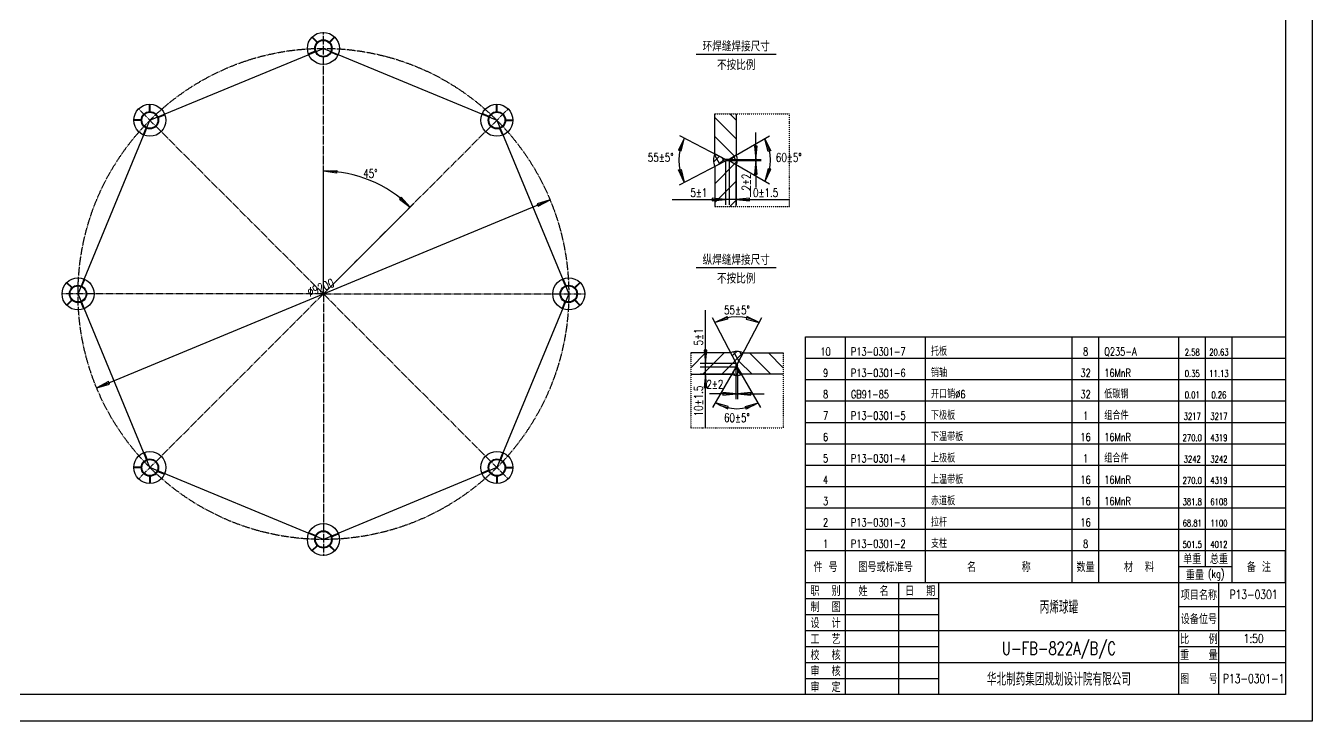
# Model space of a CAD drawing. Extents: x -1250 to 40800, y -500 to 29200.
# Drawn here: x 16680 to 40800, y -500 to 12530 of the extents above; entities that cross this region are included whole.
import ezdxf
from ezdxf.enums import TextEntityAlignment as Align

# ---------------------------------------------------------------- set-up
doc = ezdxf.new("R2010")
doc.units = 0
doc.header["$LTSCALE"] = 30
doc.header["$MEASUREMENT"] = 0
doc.linetypes.add('CENTER', pattern=[6.25, 5, -0.5, 0.25, -0.5])
doc.linetypes.add('DIVIDE', pattern=[1.25, 0.5, -0.25, 0, -0.25, 0, -0.25])
for name, color, linetype in [('1', 2, 'CONTINUOUS'), ('2', 1, 'CONTINUOUS'), ('4', 2, 'CENTER'), ('6', 6, 'DIVIDE')]:
    doc.layers.add(name, color=color, linetype=linetype)
doc.styles.add('HZ', font='txt', dxfattribs={"width": 0.75, "bigfont": 'hztxt'})

# ---------------------------------------------------------------- blocks, each defined once
blk = doc.blocks.new('BT1')
at = {"layer": '1'}
for p, q in [((-165, 0), (-165, 42)), ((-145, 0), (-145, 42)), ((-130, 0), (-130, 42)), ((-40, 0), (-40, 42)), ((-25, 0), (-25, 42)), ((-180, 36), (-130, 36)), ((-180, 30), (-130, 30)), ((-180, 24), (0, 24)), ((-180, 18), (-130, 18)), ((-40, 18), (0, 18)), ((-180, 12), (0, 12)), ((-180, 6), (-130, 6))]:
    blk.add_line(p, q, dxfattribs=at)
at = {"layer": '1', "ltscale": 0.2}
blk.add_line((-40, 33), (0, 33), dxfattribs=at)
at = {"layer": '2'}
for p, q in [((-180, 42), (0, 42)), ((-180, 0), (-180, 42)), ((0, 42), (0, 0)), ((0, 0), (-180, 0))]:
    blk.add_line(p, q, dxfattribs=at)
at = {"layer": '1', "style": 'HZ', "width": 0.75}
for s, height, p in [('职  别', 3.36, (-172.5, 39)), ('姓  名', 3.36, (-154.5, 39)), ('日  期', 3.36, (-137, 39)), ('项目名称', 3.36, (-32.5, 37.5)), ('制  图', 3.36, (-172.5, 33)), ('设备位号', 3.36, (-32.5, 28.5)), ('设  计', 3.36, (-172.5, 27)), ('工  艺', 3.36, (-172.5, 21)), ('比   例', 3.36, (-32.5, 21)), ('校  核', 3.36, (-172.5, 15)), ('重   量', 3.36, (-32.5, 15)), ('审  核', 3.36, (-172.5, 9)), ('审  定', 3.36, (-172.5, 3)), ('华北制药集团规划设计院有限公司', 4.8, (-85, 6)), ('图   号', 3.36, (-32.5, 6))]:
    blk.add_text(s, height=height, dxfattribs=at).set_placement(p, align=Align.MIDDLE)
blk = doc.blocks.new('BT4')
at = {"layer": '1'}
for p, q in [((-180, 12), (0, 12)), ((-165, 0), (-165, 12)), ((-135, 0), (-135, 12)), ((-80, 0), (-80, 12)), ((-70, 0), (-70, 12)), ((-40, 0), (-40, 12)), ((-30, 6), (-30, 12)), ((-20, 0), (-20, 12)), ((-40, 6), (-20, 6))]:
    blk.add_line(p, q, dxfattribs=at)
at = {"layer": '2'}
for p, q in [((-180, 0), (-180, 12)), ((0, 0), (0, 12)), ((-180, 0), (0, 0)), ((-180, 0), (0, 0))]:
    blk.add_line(p, q, dxfattribs=at)
at = {"layer": '1', "style": 'HZ', "width": 0.75}
for s, height, p in [('单重', 3.36, (-35, 9)), ('总重', 3.36, (-25, 9)), ('件 号', 3.36, (-172.5, 6)), ('图号或标准号', 3.36, (-150, 6)), ('名       称', 3.36, (-107.5, 6)), ('数量', 3.36, (-75, 6)), ('材  料', 3.36, (-55, 6)), ('重量', 3.36, (-34, 3)), ('(kg)', 3, (-26, 3)), ('备 注', 3.36, (-10, 6))]:
    blk.add_text(s, height=height, dxfattribs=at).set_placement(p, align=Align.MIDDLE)

msp = doc.modelspace()

# ---------------------------------------------------------------- linework, layer by layer
at = {"layer": '1'}
for p, q in [((19007, 10759), (22260, 12106)), ((22260, 12106), (25513, 10759)), ((30000, 10764), (29883, 10881)), ((17660, 7506), (19007, 10759)), ((25513, 10759), (26860, 7506)), ((29600, 10810), (30000, 10410)), ((28939, 10476), (29800, 10027)), ((29970, 10086), (29600, 10457)), ((30624, 10462), (29867, 10027)), ((22260, 7506), (22261, 9906)), ((28938, 9552), (29800, 10000)), ((29574, 9975), (29685, 10086)), ((29591, 10112), (29689, 9942)), ((29600, 9896), (29598, 9900)), ((29970, 9940), (29600, 9570)), ((29779, 10038), (29676, 9936)), ((29778, 9988), (29737, 10060)), ((29800, 10000), (29800, 9173)), ((29867, 10027), (30467, 10027)), ((29867, 10000), (29867, 9173)), ((30467, 10000), (29867, 10000)), ((30622, 9562), (29867, 10000)), ((29870, 10029), (29897, 9983)), ((29876, 9994), (29966, 10084)), ((30019, 9971), (29957, 10079)), ((30024, 10000), (29966, 9943)), ((30000, 9923), (30000, 9173)), ((30367, 10000), (30367, 10027)), ((29600, 9216), (30000, 9616)), ((18010, 5746), (26510, 9266)), ((22260, 7506), (23957, 9203)), ((28800, 9273), (29800, 9273)), ((30000, 9273), (29800, 9273)), ((30000, 9263), (29883, 9146)), ((30000, 9273), (31000, 9273)), ((19007, 4253), (17660, 7506)), ((26860, 7506), (25513, 4253)), ((29423, 6200), (29423, 7200)), ((29552, 7062), (30000, 6200)), ((30475, 7061), (30027, 6200)), ((31300, 6700), (40300, 6700)), ((31300, 6700), (40300, 6700)), ((31300, 6700), (40300, 6700)), ((31300, 6700), (40300, 6700)), ((31300, 6700), (40300, 6700)), ((31300, 6700), (40300, 6700)), ((31300, 6700), (40300, 6700)), ((31300, 6700), (40300, 6700)), ((32050, 2700), (32050, 6700)), ((33550, 2700), (33550, 6700)), ((36300, 2700), (36300, 6700)), ((36800, 2700), (36800, 6700)), ((38300, 2700), (38300, 6700)), ((38800, 2700), (38800, 6700)), ((39300, 2700), (39300, 6700)), ((29423, 6400), (29146, 6123)), ((29376, 6000), (29776, 6400)), ((30010, 6429), (29925, 6343)), ((29951, 6421), (30051, 6248)), ((29974, 6251), (30126, 6403)), ((30106, 6353), (30066, 6423)), ((30650, 6000), (30250, 6400)), ((30604, 6400), (30881, 6123)), ((31300, 6300), (40300, 6300)), ((31300, 6300), (40300, 6300)), ((31300, 6300), (40300, 6300)), ((31300, 6300), (40300, 6300)), ((31300, 6300), (40300, 6300)), ((31300, 6300), (40300, 6300)), ((31300, 6300), (40300, 6300)), ((31300, 6300), (40300, 6300)), ((30000, 6200), (29323, 6200)), ((30000, 6133), (29323, 6133)), ((29423, 6000), (29423, 6200)), ((29563, 5377), (30000, 6133)), ((29976, 6246), (29730, 6000)), ((29943, 6035), (29975, 5980)), ((29984, 5978), (30068, 6062)), ((30027, 6162), (30000, 6135)), ((30085, 5990), (30000, 6137)), ((30000, 5533), (30000, 6133)), ((30027, 6133), (30027, 5533)), ((30463, 5377), (30027, 6133)), ((30051, 6246), (30297, 6000)), ((29923, 6000), (29323, 6000)), ((29423, 5000), (29423, 6000)), ((31300, 5900), (40300, 5900)), ((31300, 5900), (40300, 5900)), ((31300, 5900), (40300, 5900)), ((31300, 5900), (40300, 5900)), ((31300, 5900), (40300, 5900)), ((31300, 5900), (40300, 5900)), ((31300, 5900), (40300, 5900)), ((31300, 5900), (40300, 5900)), ((30000, 5633), (30027, 5633)), ((31300, 5500), (40300, 5500)), ((31300, 5500), (40300, 5500)), ((31300, 5500), (40300, 5500)), ((31300, 5500), (40300, 5500)), ((31300, 5500), (40300, 5500)), ((31300, 5500), (40300, 5500)), ((31300, 5500), (40300, 5500)), ((31300, 5500), (40300, 5500)), ((31300, 5100), (40300, 5100)), ((31300, 5100), (40300, 5100)), ((31300, 5100), (40300, 5100)), ((31300, 5100), (40300, 5100)), ((31300, 5100), (40300, 5100)), ((31300, 5100), (40300, 5100)), ((31300, 5100), (40300, 5100)), ((31300, 5100), (40300, 5100)), ((31300, 4700), (40300, 4700)), ((31300, 4700), (40300, 4700)), ((31300, 4700), (40300, 4700)), ((31300, 4700), (40300, 4700)), ((31300, 4700), (40300, 4700)), ((31300, 4700), (40300, 4700)), ((31300, 4700), (40300, 4700)), ((31300, 4700), (40300, 4700)), ((22260, 2906), (19007, 4253)), ((25513, 4253), (22260, 2906)), ((31300, 4300), (40300, 4300)), ((31300, 4300), (40300, 4300)), ((31300, 4300), (40300, 4300)), ((31300, 4300), (40300, 4300)), ((31300, 4300), (40300, 4300)), ((31300, 4300), (40300, 4300)), ((31300, 4300), (40300, 4300)), ((31300, 4300), (40300, 4300)), ((31300, 3900), (40300, 3900)), ((31300, 3900), (40300, 3900)), ((31300, 3900), (40300, 3900)), ((31300, 3900), (40300, 3900)), ((31300, 3900), (40300, 3900)), ((31300, 3900), (40300, 3900)), ((31300, 3900), (40300, 3900)), ((31300, 3900), (40300, 3900)), ((31300, 3500), (40300, 3500)), ((31300, 3500), (40300, 3500)), ((31300, 3500), (40300, 3500)), ((31300, 3500), (40300, 3500)), ((31300, 3500), (40300, 3500)), ((31300, 3500), (40300, 3500)), ((31300, 3500), (40300, 3500)), ((31300, 3500), (40300, 3500)), ((31300, 3100), (40300, 3100)), ((31300, 3100), (40300, 3100)), ((31300, 3100), (40300, 3100)), ((31300, 3100), (40300, 3100)), ((31300, 3100), (40300, 3100)), ((31300, 3100), (40300, 3100)), ((31300, 3100), (40300, 3100)), ((31300, 3100), (40300, 3100))]:
    msp.add_line(p, q, dxfattribs=at)
for points in [[(-1250, -500), (-1250, 29200), (40800, 29200), (40800, -500)], [(29028, 10429), (28919, 10199), (28968, 10189)], [(30537, 10412), (30651, 10184), (30602, 10174)], [(22261, 9806), (22513, 9817), (22508, 9767)], [(29027, 9598), (28919, 9829), (28968, 9839)], [(30536, 9613), (30650, 9841), (30601, 9851)], [(23887, 9132), (23716, 9319), (23685, 9280)], [(29598, 6973), (29829, 7081), (29839, 7032)], [(30429, 6973), (30198, 7081), (30188, 7032)], [(29613, 5464), (29841, 5350), (29851, 5399)], [(30413, 5463), (30184, 5349), (30174, 5398)]]:
    msp.add_lwpolyline(points, close=True, dxfattribs=at)
for points in [[(30367, 10027), (30392, 10277), (30342, 10277), (30367, 10027), (30367, 10527)], [(30367, 10000), (30342, 9750), (30392, 9750), (30367, 10000), (30367, 9500)], [(26510, 9266), (26269, 9194), (26288, 9148), (26510, 9266)], [(29800, 9273), (29550, 9298), (29550, 9248), (29800, 9273)], [(30000, 9273), (30250, 9248), (30250, 9298), (30000, 9273)], [(29423, 6200), (29448, 6450), (29398, 6450), (29423, 6200)], [(18010, 5746), (18251, 5818), (18232, 5864), (18010, 5746)], [(29423, 6000), (29398, 5750), (29448, 5750), (29423, 6000)], [(30000, 5633), (29750, 5658), (29750, 5608), (30000, 5633), (29500, 5633)], [(30027, 5633), (30277, 5608), (30277, 5658), (30027, 5633), (30527, 5633)]]:
    msp.add_lwpolyline(points, dxfattribs=at)
for centre, radius, start, end in [((29826, 10013), 900, 152.5, 207.5), ((29844, 10013), 800, 330, 30), ((22260, 7506), 2300, 45, 90), ((30013, 6174), 900, 62.5, 117.5), ((30013, 6156), 800, 240, 300)]:
    msp.add_arc(centre, radius, start, end, dxfattribs=at)
for points in [[(29028, 10429), (28919, 10199), (28968, 10189), (29028, 10429)], [(30537, 10412), (30651, 10184), (30602, 10174), (30537, 10412)], [(30367, 10027), (30392, 10277), (30342, 10277), (30367, 10027)], [(30367, 10000), (30342, 9750), (30392, 9750), (30367, 10000)], [(22261, 9806), (22513, 9817), (22508, 9767), (22261, 9806)], [(29027, 9598), (28919, 9829), (28968, 9839), (29027, 9598)], [(30536, 9613), (30650, 9841), (30601, 9851), (30536, 9613)], [(23887, 9132), (23716, 9319), (23685, 9280), (23887, 9132)], [(26510, 9266), (26269, 9194), (26288, 9148), (26510, 9266)], [(29800, 9273), (29550, 9298), (29550, 9248), (29800, 9273)], [(30000, 9273), (30250, 9248), (30250, 9298), (30000, 9273)], [(29598, 6973), (29829, 7081), (29839, 7032), (29598, 6973)], [(30429, 6973), (30198, 7081), (30188, 7032), (30429, 6973)], [(29423, 6200), (29448, 6450), (29398, 6450), (29423, 6200)], [(18010, 5746), (18251, 5818), (18232, 5864), (18010, 5746)], [(29423, 6000), (29398, 5750), (29448, 5750), (29423, 6000)], [(30000, 5633), (29750, 5658), (29750, 5608), (30000, 5633)], [(30027, 5633), (30277, 5608), (30277, 5658), (30027, 5633)], [(29613, 5464), (29841, 5350), (29851, 5399), (29613, 5464)], [(30413, 5463), (30184, 5349), (30174, 5398), (30413, 5463)]]:
    msp.add_solid(points, dxfattribs=at)
at = {"layer": '2'}
for p, q in [((22141, 12217), (22044, 12314)), ((22149, 12225), (22052, 12322)), ((22371, 12225), (22468, 12322)), ((22379, 12217), (22476, 12314)), ((22106, 12055), (21978, 12002)), ((22110, 12044), (21983, 11991)), ((22405, 12033), (22532, 11980)), ((22410, 12044), (22537, 11991)), ((29250, 12000), (30750, 12000)), ((19001, 10921), (19001, 11059)), ((19013, 10921), (19013, 11059)), ((19157, 10821), (19284, 10873)), ((19162, 10810), (19289, 10862)), ((25363, 10821), (25236, 10873)), ((25368, 10832), (25240, 10884)), ((25507, 10921), (25507, 11059)), ((25519, 10921), (25519, 11059)), ((30000, 10881), (30000, 10104)), ((18845, 10765), (18707, 10765)), ((18845, 10753), (18707, 10753)), ((18934, 10614), (18882, 10486)), ((25675, 10765), (25813, 10765)), ((25675, 10753), (25813, 10753)), ((18945, 10609), (18893, 10482)), ((25564, 10604), (25616, 10477)), ((25575, 10609), (25627, 10482)), ((30000, 9146), (30000, 9923)), ((29250, 8000), (30750, 8000)), ((17549, 7625), (17452, 7722)), ((17722, 7656), (17775, 7783)), ((17733, 7651), (17786, 7778)), ((26798, 7656), (26745, 7783)), ((26809, 7660), (26756, 7788)), ((26971, 7625), (27068, 7722)), ((17541, 7617), (17444, 7714)), ((26979, 7617), (27076, 7714)), ((17541, 7395), (17444, 7298)), ((17549, 7387), (17452, 7290)), ((17711, 7352), (17764, 7224)), ((17722, 7356), (17775, 7229)), ((26787, 7361), (26734, 7234)), ((26798, 7356), (26745, 7229)), ((26971, 7387), (27068, 7290)), ((26979, 7395), (27076, 7298)), ((31300, 2700), (31300, 6700)), ((29146, 6000), (29923, 6000)), ((30881, 6000), (30104, 6000)), ((18945, 4403), (18892, 4530)), ((18956, 4408), (18904, 4535)), ((25575, 4403), (25627, 4530)), ((25586, 4398), (25638, 4526)), ((18845, 4259), (18707, 4259)), ((18845, 4247), (18707, 4247)), ((19152, 4180), (19280, 4128)), ((19157, 4191), (19284, 4139)), ((25358, 4202), (25231, 4150)), ((25363, 4191), (25236, 4138)), ((25675, 4259), (25813, 4259)), ((25675, 4247), (25813, 4247)), ((19001, 4091), (19001, 3953)), ((19013, 4091), (19013, 3953)), ((25507, 4091), (25507, 3953)), ((25519, 4091), (25519, 3953)), ((22110, 2968), (21983, 3021)), ((22115, 2979), (21988, 3032)), ((22410, 2968), (22537, 3021)), ((22414, 2957), (22542, 3010)), ((22141, 2795), (22044, 2698)), ((22149, 2787), (22052, 2690)), ((22371, 2787), (22468, 2690)), ((22379, 2795), (22476, 2698))]:
    msp.add_line(p, q, dxfattribs=at)
msp.add_lwpolyline([(0, 0), (0, 28700), (40300, 28700), (40300, 0)], close=True, dxfattribs=at)
for points in [[(30000, 10104), (29867, 10027), (29800, 10027), (29600, 10131), (29600, 10881)], [(30000, 10104), (29867, 10027), (29800, 10027), (29600, 10131)], [(30000, 10104), (29867, 10027), (29800, 10027), (29600, 10131)], [(30000, 9923), (29867, 10000), (29800, 10000), (29600, 9896), (29600, 9146)], [(30000, 9923), (29867, 10000), (29800, 10000), (29600, 9896)], [(30000, 9923), (29867, 10000), (29800, 10000), (29600, 9896)], [(29923, 6000), (30000, 6133), (30000, 6200), (29896, 6400), (29146, 6400)], [(29923, 6000), (30000, 6133), (30000, 6200), (29896, 6400)], [(29923, 6000), (30000, 6133), (30000, 6200), (29896, 6400)], [(30104, 6000), (30027, 6133), (30027, 6200), (30131, 6400), (30881, 6400)], [(30104, 6000), (30027, 6133), (30027, 6200), (30131, 6400)], [(30104, 6000), (30027, 6133), (30027, 6200), (30131, 6400)]]:
    msp.add_lwpolyline(points, dxfattribs=at)
for centre, radius in [((22260, 12106), 300), ((22260, 12106), 162), ((22260, 12106), 150), ((19007, 10759), 300), ((19007, 10759), 162), ((19007, 10759), 150), ((25513, 10759), 300), ((25513, 10759), 162), ((25513, 10759), 150), ((17660, 7506), 300), ((26860, 7506), 300), ((17660, 7506), 162), ((17660, 7506), 150), ((26860, 7506), 162), ((26860, 7506), 150), ((19007, 4253), 300), ((19007, 4253), 162), ((19007, 4253), 150), ((25513, 4253), 300), ((25513, 4253), 162), ((25513, 4253), 150), ((22260, 2906), 300), ((22260, 2906), 162), ((22260, 2906), 150)]:
    msp.add_circle(centre, radius, dxfattribs=at)
for centre, radius, start, end in [((29826, 10013), 254, 152.5, 207.5), ((29826, 10013), 254, 152.5, 207.5), ((29844, 10013), 181, 330, 30), ((29844, 10013), 181, 330, 30), ((30013, 6174), 254, 62.5, 117.5), ((30013, 6174), 254, 62.5, 117.5), ((30013, 6156), 181, 240, 300), ((30013, 6156), 181, 240, 300)]:
    msp.add_arc(centre, radius, start, end, dxfattribs=at)
at = {"layer": '4'}
for q in [(22260, 12410), (18792, 10974), (25728, 10974), (17356, 7506), (18792, 4038), (27164, 7506), (22260, 2602), (25728, 4038)]:
    msp.add_line((22260, 7506), q, dxfattribs=at)
msp.add_circle((22260, 7506), 4600, dxfattribs=at)
at = {"layer": '6'}
for p, q in [((29600, 10881), (31000, 10881)), ((31000, 9146), (31000, 10881)), ((29600, 9146), (31000, 9146)), ((29146, 6400), (29146, 5000)), ((30881, 6400), (30881, 5000)), ((29146, 5000), (30881, 5000))]:
    msp.add_line(p, q, dxfattribs=at)

# ---------------------------------------------------------------- block references
at = {"layer": '1', "xscale": 50, "yscale": 50, "zscale": 50}
for name, p in [('BT4', (40300, 2100)), ('BT1', (40300, 0))]:
    msp.add_blockref(name, p, dxfattribs=at)

# ---------------------------------------------------------------- texts
at = {"layer": '1', "style": 'HZ', "width": 0.75}
for s, height, p in [('环焊缝焊接尺寸', 192, (30000, 12050)), ('不按比例', 192, (30000, 11700)), ('45%%d', 160, (23141, 9681)), ('5%%p1', 160, (29300, 9323)), ('10%%p1.5', 160, (30500, 9323)), ('纵焊缝焊接尺寸', 192, (30000, 8050)), ('不按比例', 192, (30000, 7700)), ('55%%p5%%d', 160, (30014, 7124)), ('10', 150, (31675, 6350)), ('8', 150, (36550, 6350)), ('2.58', 125, (38550, 6350)), ('20.63', 125, (39050, 6350)), ('9', 150, (31675, 5950)), ('32', 150, (36550, 5950)), ('0.35', 125, (38550, 5950)), ('11.13', 125, (39050, 5950)), ('2%%p2', 160, (29600, 5733)), ('8', 150, (31675, 5550)), ('32', 150, (36550, 5550)), ('0.01', 125, (38550, 5550)), ('0.26', 125, (39050, 5550)), ('60%%p5%%d', 160, (30012, 5106)), ('7', 150, (31675, 5150)), ('1', 150, (36550, 5150)), ('3217', 125, (38550, 5150)), ('3217', 125, (39050, 5150)), ('6', 150, (31675, 4750)), ('16', 150, (36550, 4750)), ('270.0', 125, (38550, 4750)), ('4319', 125, (39050, 4750)), ('5', 150, (31675, 4350)), ('1', 150, (36550, 4350)), ('3242', 125, (38550, 4350)), ('3242', 125, (39050, 4350)), ('4', 150, (31675, 3950)), ('16', 150, (36550, 3950)), ('270.0', 125, (38550, 3950)), ('4319', 125, (39050, 3950)), ('3', 150, (31675, 3550)), ('16', 150, (36550, 3550)), ('381.8', 125, (38550, 3550)), ('6108', 125, (39050, 3550)), ('2', 150, (31675, 3150)), ('16', 150, (36550, 3150)), ('68.81', 125, (38550, 3150)), ('1100', 125, (39050, 3150)), ('1', 150, (31675, 2750)), ('8', 150, (36550, 2750)), ('501.5', 125, (38550, 2750)), ('4012', 125, (39050, 2750))]:
    msp.add_text(s, height=height, dxfattribs=at).set_placement(p, align=Align.CENTER)
msp.add_text('55%%p5%%d', height=160, dxfattribs=at).set_placement((28826, 9984), align=Align.RIGHT)
for s, height, p in [('60%%p5%%d', 160, (30744, 9982)), ('托板', 150, (33650, 6350)), ('P13-0301-7', 150, (32150, 6350)), ('Q235-A', 150, (36900, 6350)), ('P13-0301-6', 150, (32150, 5950)), ('销轴', 150, (33650, 5950)), ('16MnR', 150, (36900, 5950)), ('GB91-85', 150, (32150, 5550)), ('开口销%%c6', 150, (33650, 5550)), ('低碳钢', 150, (36900, 5550)), ('下极板', 150, (33650, 5150)), ('组合件', 150, (36900, 5150)), ('P13-0301-5', 150, (32150, 5150)), ('下温带板', 150, (33650, 4750)), ('16MnR', 150, (36900, 4750)), ('P13-0301-4', 150, (32150, 4350)), ('上极板', 150, (33650, 4350)), ('组合件', 150, (36900, 4350)), ('上温带板', 150, (33650, 3950)), ('16MnR', 150, (36900, 3950)), ('赤道板', 150, (33650, 3550)), ('16MnR', 150, (36900, 3550)), ('P13-0301-3', 150, (32150, 3150)), ('拉杆', 150, (33650, 3150)), ('P13-0301-2', 150, (32150, 2750)), ('支柱', 150, (33650, 2750))]:
    msp.add_text(s, height=height, dxfattribs=at).set_placement(p)
for s, rotation, p in [('2%%p2', 90, (30267, 9600)), ('%%c9200', 22.5, (22241, 7552)), ('5%%p1', 90, (29373, 6700)), ('10%%p1.5', 90, (29373, 5500))]:
    msp.add_text(s, height=160, rotation=rotation, dxfattribs=at).set_placement(p, align=Align.CENTER)
for s, height, p in [('P13-0301', 168, (39700, 1875)), ('丙烯球罐', 240, (36050, 1650)), ('U-FB-822A/B/C', 240, (36050, 850)), ('1:50', 168, (39700, 1050)), ('P13-0301-1', 168, (39700, 300))]:
    msp.add_text(s, height=height, dxfattribs=at).set_placement(p, align=Align.MIDDLE)

doc.saveas('drawing.dxf')
